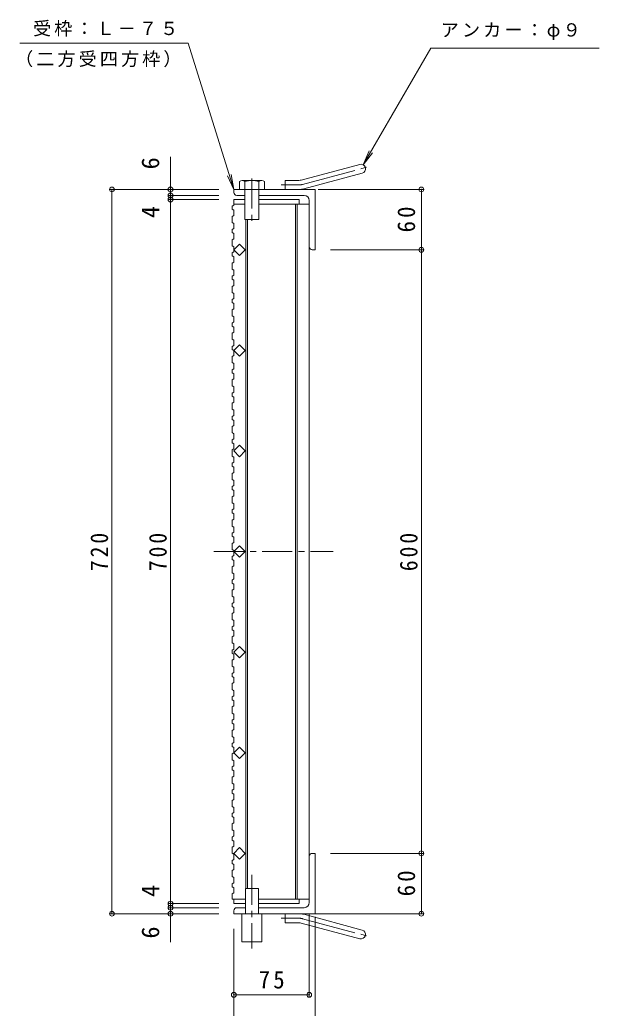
# Model space of a CAD drawing. Units: millimetres, scale not verified. Extents: x -1124 to 1035, y -823 to 773.
# Drawn here: x -182 to 395, y -301 to 681 of the extents above; entities that cross this region are included whole.
import ezdxf
from ezdxf.enums import TextEntityAlignment as Align

# ---------------------------------------------------------------- set-up
doc = ezdxf.new("R2010")
doc.units = ezdxf.units.MM
doc.header["$LTSCALE"] = 6
doc.header["$PDMODE"] = 32
doc.header["$PDSIZE"] = 4.8
doc.linetypes.add('CHAIN1', pattern=[8, 5, -1, 1, -1])
doc.linetypes.add('CHAIN2', pattern=[12, 9, -1, 1, -1])
for name, color, linetype, lineweight in [('A-1_ピット', 2, 'Continuous', 9), ('A-2_蓋', 3, 'Continuous', 9), ('A-3_受枠', 4, 'Continuous', 9), ('A-4_寸法', 7, 'Continuous', 9), ('A-5_仕様文', 7, 'Continuous', 9), ('A-9_ｸｯｼｮﾝ材', 4, 'Continuous', 9)]:
    doc.layers.add(name, color=color, linetype=linetype, lineweight=lineweight)
doc.styles.add('ＭＳ ゴシック', font='')
doc.styles.get('ＭＳ ゴシック').set_extended_font_data('MS Gothic')

msp = doc.modelspace()

# ---------------------------------------------------------------- linework, layer by layer
at = {"layer": 'A-1_ピット'}
for p, q in [((98.387, 522.031), (156.577, 537.624)), ((82.242, 512.725), (82.242, 521.725)), ((96.057, 521.725), (82.242, 521.725)), ((100.716, 513.338), (158.907, 528.93)), ((112.242, 512.725), (31.242, 512.725)), ((31.242, 509.725), (31.242, 512.725)), ((112.242, 512.725), (112.242, 452.725)), ((34.242, 506.725), (42.242, 506.725)), ((56.242, 506.725), (101.242, 506.725)), ((106.242, 455.725), (106.242, 501.725)), ((109.242, 452.725), (112.242, 452.725)), ((109.242, -147.275), (112.242, -147.275)), ((112.242, -207.275), (112.242, -147.275)), ((106.242, -150.275), (106.242, -196.276)), ((31.242, -204.275), (31.242, -207.275)), ((34.242, -201.275), (42.742, -201.275)), ((55.742, -201.275), (101.242, -201.275)), ((112.242, -207.275), (31.242, -207.275)), ((82.242, -207.275), (82.242, -216.276)), ((100.716, -207.889), (158.907, -223.481)), ((96.057, -216.276), (82.242, -216.276)), ((98.387, -216.582), (156.577, -232.174))]:
    msp.add_line(p, q, dxfattribs=at)
at = {"layer": 'A-1_ピット', "linetype": 'CHAIN2'}
for p, q in [((99.551, 517.685), (164.718, 535.146)), ((96.057, 517.225), (78.437, 517.225)), ((96.057, -211.775), (78.437, -211.775)), ((99.551, -212.235), (164.718, -229.697))]:
    msp.add_line(p, q, dxfattribs=at)
at = {"layer": 'A-1_ピット'}
for centre, radius, start, end in [((157.742, 533.277), 4.5, 285.00014, 104.99991), ((96.057, 530.725), 9, 270, 285.00002), ((96.057, 530.725), 18, 270, 285), ((34.242, 509.725), 3, 180, 270), ((101.242, 501.725), 5, 0, 90), ((109.242, 455.725), 3, 180, 270), ((109.242, -150.275), 3, 90, 180), ((101.242, -196.276), 5, 270, 0), ((34.242, -204.275), 3, 90, 180), ((96.057, -225.276), 18, 74.99998, 89.99998), ((96.057, -225.276), 9, 74.99998, 90), ((157.742, -227.828), 4.5, 255.00008, 74.99986)]:
    msp.add_arc(centre, radius, start, end, dxfattribs=at)
at = {"layer": 'A-1_ピット', "linetype": 'CHAIN2'}
for centre, start, end in [((96.057, 530.725), 270, 284.99995), ((96.057, -225.275), 75.00005, 90)]:
    msp.add_arc(centre, 13.5, start, end, dxfattribs=at)
at = {"layer": 'A-2_蓋'}
for p, q in [((31.242, 502.725), (31.242, 497.081)), ((31.242, 502.725), (42.242, 502.725)), ((56.242, 502.725), (96.242, 502.725)), ((96.242, 502.725), (96.242, 498.224)), ((29.742, 496.081), (31.242, 497.081)), ((29.742, 496.081), (29.742, 493.081)), ((29.742, 493.081), (31.242, 492.081)), ((31.242, 498.224), (42.242, 498.224)), ((31.242, 492.081), (31.242, 486.968)), ((92.742, 498.224), (92.742, 202.725)), ((94.242, 498.224), (94.242, 202.725)), ((29.742, 485.968), (31.242, 486.968)), ((29.742, 485.968), (29.742, 479.968)), ((43.242, 202.725), (43.242, 482.725)), ((44.742, 202.725), (44.742, 482.724)), ((29.742, 479.968), (31.242, 478.968)), ((29.742, 472.855), (31.242, 473.855)), ((29.742, 472.855), (29.742, 469.855)), ((31.242, 473.855), (31.242, 478.968)), ((29.742, 469.855), (31.242, 468.855)), ((29.742, 462.742), (31.242, 463.742)), ((29.742, 462.742), (29.742, 456.742)), ((31.242, 468.855), (31.242, 463.742)), ((29.742, 456.742), (31.242, 455.742)), ((31.242, 450.629), (31.242, 455.742)), ((29.742, 449.629), (31.242, 450.629)), ((29.742, 449.629), (29.742, 446.629)), ((29.742, 446.629), (31.242, 445.629)), ((31.242, 445.629), (31.242, 440.516)), ((29.742, 439.516), (31.242, 440.516)), ((29.742, 439.516), (29.742, 433.516)), ((29.742, 433.516), (31.242, 432.516)), ((31.242, 427.403), (31.242, 432.516)), ((29.742, 426.403), (31.242, 427.403)), ((29.742, 426.403), (29.742, 423.403)), ((29.742, 423.403), (31.242, 422.403)), ((29.742, 416.29), (31.242, 417.29)), ((29.742, 416.29), (29.742, 410.29)), ((31.242, 422.403), (31.242, 417.29)), ((29.742, 410.29), (31.242, 409.29)), ((29.742, 403.177), (31.242, 404.177)), ((29.742, 403.177), (29.742, 400.177)), ((31.242, 404.177), (31.242, 409.29)), ((29.742, 400.177), (31.242, 399.177)), ((29.742, 393.064), (31.242, 394.064)), ((29.742, 393.064), (29.742, 387.064)), ((31.242, 399.177), (31.242, 394.064)), ((29.742, 387.064), (31.242, 386.064)), ((31.242, 380.951), (31.242, 386.064)), ((29.742, 379.951), (31.242, 380.951)), ((29.742, 379.951), (29.742, 376.951)), ((29.742, 376.951), (31.242, 375.951)), ((31.242, 375.951), (31.242, 370.838)), ((29.742, 369.838), (31.242, 370.838)), ((29.742, 369.838), (29.742, 363.838)), ((29.742, 363.838), (31.242, 362.838)), ((29.742, 356.725), (31.242, 357.725)), ((29.742, 356.725), (29.742, 353.725)), ((31.242, 357.725), (31.242, 362.838)), ((29.742, 353.725), (31.242, 352.725)), ((29.742, 346.612), (31.242, 347.612)), ((29.742, 346.612), (29.742, 340.612)), ((31.242, 352.725), (31.242, 347.612)), ((29.742, 340.612), (31.242, 339.612)), ((29.742, 333.499), (31.242, 334.499)), ((31.242, 334.499), (31.242, 339.612)), ((29.742, 333.499), (29.742, 330.499)), ((29.742, 330.499), (31.242, 329.499)), ((29.742, 323.386), (31.242, 324.386)), ((31.242, 329.499), (31.242, 324.386)), ((29.742, 323.386), (29.742, 317.386)), ((29.742, 317.386), (31.242, 316.386)), ((31.242, 311.273), (31.242, 316.386)), ((29.742, 310.273), (31.242, 311.273)), ((29.742, 310.273), (29.742, 307.273)), ((29.742, 307.273), (31.242, 306.273)), ((31.242, 306.273), (31.242, 301.16)), ((29.742, 300.16), (31.242, 301.16)), ((29.742, 300.16), (29.742, 294.16)), ((29.742, 294.16), (31.242, 293.16)), ((29.742, 287.047), (31.242, 288.047)), ((29.742, 287.047), (29.742, 284.047)), ((31.242, 288.047), (31.242, 293.16)), ((29.742, 284.047), (31.242, 283.047)), ((29.742, 276.934), (31.242, 277.934)), ((29.742, 276.934), (29.742, 270.934)), ((31.242, 283.047), (31.242, 277.934)), ((29.742, 270.934), (31.242, 269.934)), ((31.242, 264.821), (31.242, 269.934)), ((29.742, 263.821), (31.242, 264.821)), ((29.742, 263.821), (29.742, 260.821)), ((29.742, 260.821), (31.242, 259.821)), ((31.242, 259.821), (31.242, 254.708)), ((29.742, 253.708), (31.242, 254.708)), ((29.742, 253.708), (29.742, 247.708)), ((29.742, 247.708), (31.242, 246.708)), ((31.242, 241.595), (31.242, 246.708)), ((29.742, 240.595), (31.242, 241.595)), ((29.742, 240.595), (29.742, 237.595)), ((29.742, 237.595), (31.242, 236.595)), ((31.242, 236.595), (31.242, 231.482)), ((29.742, 230.482), (31.242, 231.482)), ((29.742, 230.482), (29.742, 224.482)), ((29.742, 224.482), (31.242, 223.482)), ((29.742, 217.369), (31.242, 218.369)), ((29.742, 217.369), (29.742, 214.369)), ((31.242, 218.369), (31.242, 223.482)), ((29.742, 214.369), (31.242, 213.369)), ((29.742, 207.256), (31.242, 208.256)), ((29.742, 207.256), (29.742, 201.257)), ((31.242, 213.369), (31.242, 208.256)), ((29.742, 201.257), (31.242, 200.256)), ((31.242, 195.143), (31.242, 200.256)), ((43.242, 202.725), (43.242, -182.275)), ((44.742, 202.725), (44.742, -182.275)), ((92.742, -192.775), (92.742, 202.725)), ((94.242, -192.775), (94.242, 202.725)), ((29.742, 194.143), (31.242, 195.143)), ((29.742, 194.143), (29.742, 191.143)), ((29.742, 191.143), (31.242, 190.143)), ((31.242, 190.143), (31.242, 185.03)), ((29.742, 184.03), (31.242, 185.03)), ((29.742, 184.03), (29.742, 178.03)), ((29.742, 178.03), (31.242, 177.03)), ((31.242, 171.917), (31.242, 177.03)), ((29.742, 170.917), (31.242, 171.917)), ((29.742, 170.917), (29.742, 167.917)), ((29.742, 167.917), (31.242, 166.917)), ((29.742, 160.804), (31.242, 161.804)), ((29.742, 160.804), (29.742, 154.805)), ((31.242, 166.917), (31.242, 161.804)), ((29.742, 154.805), (31.242, 153.804)), ((29.742, 147.691), (31.242, 148.691)), ((29.742, 147.691), (29.742, 144.691)), ((31.242, 148.691), (31.242, 153.804)), ((29.742, 144.691), (31.242, 143.691)), ((29.742, 137.578), (31.242, 138.578)), ((29.742, 137.578), (29.742, 131.578)), ((31.242, 143.691), (31.242, 138.578)), ((29.742, 131.578), (31.242, 130.578)), ((31.242, 125.465), (31.242, 130.578)), ((29.742, 124.465), (31.242, 125.465)), ((29.742, 124.465), (29.742, 121.465)), ((29.742, 121.465), (31.242, 120.465)), ((31.242, 120.465), (31.242, 115.352)), ((29.742, 114.352), (31.242, 115.352)), ((29.742, 114.352), (29.742, 108.353)), ((29.742, 108.353), (31.242, 107.353)), ((29.742, 101.239), (31.242, 102.239)), ((29.742, 101.239), (29.742, 98.239)), ((31.242, 102.239), (31.242, 107.353)), ((29.742, 98.239), (31.242, 97.239)), ((29.742, 91.126), (31.242, 92.126)), ((29.742, 91.126), (29.742, 85.126)), ((31.242, 97.239), (31.242, 92.126)), ((29.742, 85.126), (31.242, 84.127)), ((29.742, 78.013), (31.242, 79.013)), ((31.242, 79.013), (31.242, 84.127)), ((29.742, 78.013), (29.742, 75.014)), ((29.742, 75.014), (31.242, 74.013)), ((29.742, 67.9), (31.242, 68.9)), ((31.242, 74.013), (31.242, 68.9)), ((29.742, 67.9), (29.742, 61.901)), ((29.742, 61.901), (31.242, 60.901)), ((31.242, 55.787), (31.242, 60.901)), ((29.742, 54.787), (31.242, 55.787)), ((29.742, 54.787), (29.742, 51.788)), ((29.742, 51.788), (31.242, 50.787)), ((31.242, 50.787), (31.242, 45.674)), ((29.742, 44.674), (31.242, 45.674)), ((29.742, 44.674), (29.742, 38.674)), ((29.742, 38.674), (31.242, 37.675)), ((29.742, 31.561), (31.242, 32.561)), ((29.742, 31.561), (29.742, 28.562)), ((31.242, 32.561), (31.242, 37.675)), ((29.742, 28.562), (31.242, 27.561)), ((29.742, 21.448), (31.242, 22.448)), ((29.742, 21.448), (29.742, 15.449)), ((31.242, 27.561), (31.242, 22.448)), ((29.742, 15.449), (31.242, 14.449)), ((31.242, 9.335), (31.242, 14.449)), ((29.742, 8.335), (31.242, 9.335)), ((29.742, 8.335), (29.742, 5.336)), ((29.742, 5.336), (31.242, 4.335)), ((31.242, 4.335), (31.242, -0.778)), ((29.742, -1.778), (31.242, -0.778)), ((29.742, -1.778), (29.742, -7.778)), ((29.742, -7.778), (31.242, -8.777)), ((31.242, -13.891), (31.242, -8.777)), ((29.742, -14.891), (31.242, -13.891)), ((29.742, -14.891), (29.742, -17.89)), ((29.742, -17.89), (31.242, -18.891)), ((31.242, -18.891), (31.242, -24.004)), ((29.742, -25.004), (31.242, -24.004)), ((29.742, -25.004), (29.742, -31.003)), ((29.742, -31.003), (31.242, -32.003)), ((29.742, -38.117), (31.242, -37.117)), ((29.742, -38.117), (29.742, -41.116)), ((31.242, -37.117), (31.242, -32.003)), ((29.742, -41.116), (31.242, -42.116)), ((29.742, -48.23), (31.242, -47.23)), ((29.742, -48.23), (29.742, -54.23)), ((31.242, -42.116), (31.242, -47.23)), ((29.742, -54.23), (31.242, -55.229)), ((31.242, -60.343), (31.242, -55.229)), ((29.742, -61.343), (31.242, -60.343)), ((29.742, -61.343), (29.742, -64.342)), ((29.742, -64.342), (31.242, -65.342)), ((31.242, -65.342), (31.242, -70.456)), ((29.742, -71.456), (31.242, -70.456)), ((29.742, -71.456), (29.742, -77.455)), ((29.742, -77.455), (31.242, -78.455)), ((31.242, -83.568), (31.242, -78.455)), ((29.742, -84.569), (31.242, -83.568)), ((29.742, -84.569), (29.742, -87.568)), ((29.742, -87.568), (31.242, -88.568)), ((29.742, -94.682), (31.242, -93.682)), ((29.742, -94.682), (29.742, -100.682)), ((31.242, -88.568), (31.242, -93.682)), ((29.742, -100.682), (31.242, -101.681)), ((29.742, -107.795), (31.242, -106.794)), ((29.742, -107.795), (29.742, -110.794)), ((31.242, -106.794), (31.242, -101.681)), ((29.742, -110.794), (31.242, -111.794)), ((29.742, -117.908), (31.242, -116.908)), ((29.742, -117.908), (29.742, -123.907)), ((31.242, -111.794), (31.242, -116.908)), ((29.742, -123.907), (31.242, -124.907)), ((31.242, -130.02), (31.242, -124.907)), ((29.742, -131.021), (31.242, -130.02)), ((29.742, -131.021), (29.742, -134.02)), ((29.742, -134.02), (31.242, -135.02)), ((31.242, -135.02), (31.242, -140.134)), ((29.742, -141.134), (31.242, -140.134)), ((29.742, -141.134), (29.742, -147.134)), ((29.742, -147.134), (31.242, -148.133)), ((29.742, -154.247), (31.242, -153.246)), ((29.742, -154.247), (29.742, -157.246)), ((31.242, -153.246), (31.242, -148.133)), ((29.742, -157.246), (31.242, -158.246)), ((29.742, -164.36), (31.242, -163.36)), ((29.742, -164.36), (29.742, -170.359)), ((31.242, -158.246), (31.242, -163.36)), ((29.742, -170.359), (31.242, -171.359)), ((29.742, -177.473), (31.242, -176.472)), ((31.242, -176.472), (31.242, -171.359)), ((29.742, -177.473), (29.742, -180.472)), ((29.742, -180.472), (31.242, -181.472)), ((29.742, -187.586), (31.242, -186.586)), ((31.242, -181.472), (31.242, -186.586)), ((31.242, -197.275), (31.242, -192.775)), ((31.242, -197.275), (42.742, -197.275))]:
    msp.add_line(p, q, dxfattribs=at)
at = {"layer": 'A-2_蓋', "linetype": 'CHAIN1'}
msp.add_line((11.42, 152.725), (129.908, 152.725), dxfattribs=at)
at = {"layer": 'A-2_蓋'}
for points in [[(56.242, 498.224), (106.242, 498.224), (106.242, 202.725)], [(55.742, -192.775), (106.242, -192.775), (106.242, 202.725)], [(29.742, -187.586), (29.742, -192.775), (42.742, -192.775)], [(55.742, -197.275), (96.242, -197.275), (96.242, -192.775)]]:
    msp.add_lwpolyline(points, dxfattribs=at)
for points in [[(42.556, 452.724), (36.899, 447.068), (31.242, 452.724), (36.899, 458.381)], [(42.556, 352.725), (36.899, 347.068), (31.242, 352.725), (36.899, 358.382)], [(42.556, 252.725), (36.899, 247.068), (31.242, 252.725), (36.899, 258.381)], [(42.556, 152.724), (36.899, 158.381), (31.242, 152.724), (36.899, 147.068)], [(42.556, 52.725), (36.899, 58.381), (31.242, 52.725), (36.899, 47.068)], [(42.556, -47.276), (36.899, -41.619), (31.242, -47.276), (36.899, -52.932)], [(42.556, -147.275), (36.899, -141.619), (31.242, -147.275), (36.899, -152.932)]]:
    msp.add_lwpolyline(points, close=True, dxfattribs=at)
at = {"layer": 'A-3_受枠', "linetype": 'CHAIN1'}
for p, q in [((49.242, 523.62), (49.242, 477.263)), ((49.242, -168.572), (49.242, -241.767))]:
    msp.add_line(p, q, dxfattribs=at)
at = {"layer": 'A-3_受枠'}
for p, q in [((42.742, -182.275), (42.742, -207.276)), ((42.742, -182.275), (55.742, -182.275)), ((55.742, -182.275), (55.742, -207.276)), ((39.242, -207.276), (39.242, -235.276)), ((59.242, -207.276), (59.242, -235.276)), ((39.242, -235.276), (59.242, -235.276))]:
    msp.add_line(p, q, dxfattribs=at)
at = {"layer": 'A-4_寸法'}
for p, q in [((-31.647, -235.476), (-31.647, 544.99)), ((16.242, 512.725), (-91.699, 512.725)), ((-89.899, -207.276), (-89.899, 512.725)), ((115.242, 512.725), (219.542, 512.725)), ((217.742, -207.276), (217.742, 512.725)), ((16.242, 506.725), (-33.447, 506.725)), ((16.242, 502.725), (-33.447, 502.725)), ((127.242, 452.724), (219.542, 452.724)), ((127.242, -147.275), (219.542, -147.275)), ((16.242, -197.275), (-33.447, -197.275)), ((16.242, -201.275), (-33.447, -201.275)), ((16.242, -207.276), (-91.699, -207.276)), ((106.242, -207.775), (106.242, -289.676)), ((111.057, -207.276), (219.542, -207.276)), ((112.242, -210.275), (112.242, -337.676)), ((31.242, -222.275), (31.242, -337.676)), ((31.242, -287.876), (106.242, -287.876))]:
    msp.add_line(p, q, dxfattribs=at)
for p in [(-89.899, 512.725), (-31.647, 512.725), (217.742, 512.725), (-31.647, 506.725), (-31.647, 502.725), (217.742, 452.724), (217.742, -147.275), (-31.647, -197.275), (-89.899, -207.276), (-31.647, -201.275), (-31.647, -207.276), (217.742, -207.276), (31.242, -287.876), (106.242, -287.876)]:
    msp.add_point(p, dxfattribs=at)
at = {"layer": 'A-5_仕様文'}
for p, q in [((-181.557, 658.189), (-14.244, 658.189)), ((159.992, 537.174), (165.732, 551.032)), ((159.992, 537.174), (169.124, 549.074)), ((31.242, 512.725), (28.672, 527.503))]:
    msp.add_line(p, q, dxfattribs=at)
for points in [[(-14.244, 658.189), (31.242, 512.725), (24.935, 526.334)], [(159.992, 537.174), (227.052, 653.324), (394.58, 653.324)]]:
    msp.add_lwpolyline(points, dxfattribs=at)
at = {"layer": 'A-9_ｸｯｼｮﾝ材'}
for p, q in [((39.523, 521.685), (58.962, 521.685)), ((42.242, 512.725), (42.242, 520.644)), ((42.242, 512.725), (42.242, 482.725)), ((56.242, 512.725), (56.242, 520.644)), ((56.242, 512.725), (56.242, 482.725)), ((61.681, 520.644), (61.681, 512.725)), ((42.242, 482.725), (56.242, 482.725))]:
    msp.add_line(p, q, dxfattribs=at)
msp.add_lwpolyline([(36.803, 520.644), (36.803, 512.725), (61.681, 512.725)], dxfattribs=at)
for centre, radius, start, end in [((39.523, 517.611), 4.074, 48.12389, 131.8763), ((49.242, 497.619), 24.066, 73.09029, 106.90971), ((58.962, 517.611), 4.074, 48.1237, 131.87611)]:
    msp.add_arc(centre, radius, start, end, dxfattribs=at)

# ---------------------------------------------------------------- texts
at = {"layer": 'A-4_寸法', "color": 2, "style": 'ＭＳ ゴシック'}
for s, p in [('6', (-37.647, 532.668)), ('4', (-37.647, 484.293)), ('4', (-37.647, -190.597)), ('6', (-37.647, -231.952))]:
    msp.add_text(s, height=17.6, rotation=90, dxfattribs=at).set_placement(p, align=Align.BOTTOM_LEFT)
at = {"layer": 'A-4_寸法', "color": 2, "char_height": 17.6, "attachment_point": 7, "rotation": 90, "style": 'ＭＳ ゴシック'}
for s, insert in [('\\T1.27;\\W0.95;60', (211.742, 469.974)), ('\\T1.27;\\W0.9;720', (-93.499, 133.225)), ('\\T1.27;\\W0.9;700', (-35.247, 133.225)), ('\\T1.27;\\W0.9;600', (214.142, 133.224)), ('\\T1.27;\\W0.95;60', (211.742, -190.025))]:
    msp.add_mtext(s, dxfattribs=dict(at, insert=insert))
at = {"layer": 'A-4_寸法', "color": 2, "insert": (55.992, -281.876), "char_height": 17.6, "attachment_point": 7, "style": 'ＭＳ ゴシック'}
msp.add_mtext('\\T1.27;\\W0.95;75', dxfattribs=at)
at = {"layer": 'A-5_仕様文', "char_height": 13.2, "attachment_point": 7, "style": 'ＭＳ ゴシック'}
for s, insert in [('\\T1.17;受枠：Ｌ－７５', (-168.37, 664.759)), ('\\T1.17;アンカー：φ９', (237.023, 661.126)), ('\\T1.17;（二方受四方枠）', (-186.213, 634.172))]:
    msp.add_mtext(s, dxfattribs=dict(at, insert=insert))

doc.saveas('drawing.dxf')
